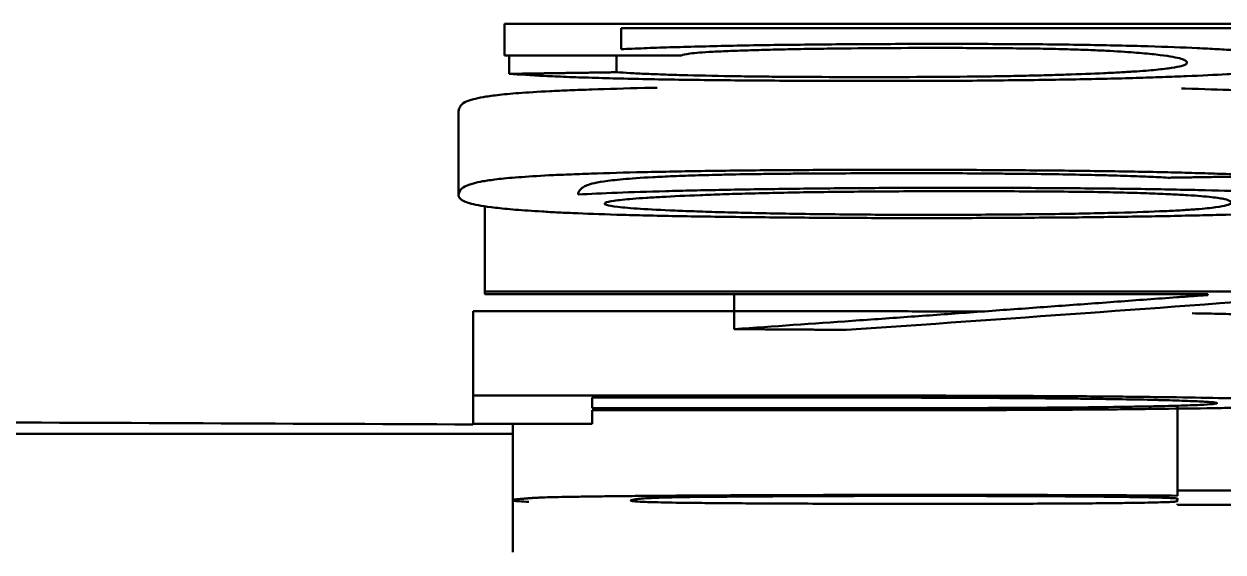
# Model space of a CAD drawing. Header units: millimetres. Extents: x 0 to 594, y 0 to 420.
# Drawn here: x 284.891 to 286.317, y 47.988 to 48.616 of the extents above; entities that cross this region are included whole.
import ezdxf

# ---------------------------------------------------------------- set-up
doc = ezdxf.new("R2010")
doc.units = ezdxf.units.MM
doc.layers.add('1', color=7, linetype='Continuous')

msp = doc.modelspace()

# ---------------------------------------------------------------- linework, layer by layer
at = {"layer": '1', "color": 7, "linetype": 'Continuous', "lineweight": 50}
for p, q in [((285.4627, 48.6162), (285.4627, 48.5788)), ((286.3864, 48.6162), (285.4627, 48.6162)), ((285.6014, 48.5862), (285.6014, 48.6114)), ((285.6014, 48.6114), (286.3864, 48.6114)), ((285.4627, 48.5788), (285.6735, 48.5788)), ((285.4682, 48.5569), (285.4682, 48.5788)), ((285.5958, 48.5588), (285.5958, 48.5788)), ((285.408, 48.5124), (285.408, 48.4123)), ((285.4391, 48.2981), (285.4391, 48.3982)), ((285.4391, 48.2948), (285.4391, 48.2981)), ((285.4391, 48.2981), (286.4377, 48.2981)), ((286.299, 48.2948), (285.4391, 48.2948)), ((285.7359, 48.2533), (285.7359, 48.2948)), ((286.299, 48.2938), (286.299, 48.2948)), ((285.4252, 48.1744), (285.4252, 48.2745)), ((285.4252, 48.1744), (285.4252, 48.1408)), ((285.5667, 48.1592), (285.5667, 48.1719)), ((285.5667, 48.1408), (285.5667, 48.1568)), ((286.263, 48.0615), (286.263, 48.1617)), ((285.4252, 48.1408), (285.5667, 48.1408)), ((285.4724, 48.1408), (285.4724, 47.9882)), ((284.7408, 48.1287), (285.4723, 48.1287)), ((286.263, 48.0615), (286.263, 48.0552)), ((286.4044, 48.0615), (286.263, 48.0615)), ((286.263, 48.0454), (286.263, 48.0445)), ((286.263, 48.0445), (286.4044, 48.0445))]:
    msp.add_line(p, q, dxfattribs=at)
msp.add_ellipse((298.5045, 1046.6824), major_axis=(-21.5821, -998.6429), ratio=0.313907, start_param=0.028516, end_param=0.030327, dxfattribs=at)
for points, knots in [([(285.4682, 48.5569), (285.4805, 48.5561), (285.4941, 48.5552), (285.5182, 48.554), (285.5268, 48.5537), (285.5457, 48.5529), (285.5559, 48.5526), (285.5774, 48.5519), (285.5886, 48.5516), (285.6119, 48.5511), (285.6239, 48.5508), (285.6486, 48.5503), (285.6614, 48.5501), (285.6881, 48.5497), (285.7018, 48.5495), (285.7294, 48.5492), (285.7434, 48.5491), (285.7716, 48.5489), (285.7859, 48.5488), (285.815, 48.5486), (285.8297, 48.5486), (285.8516, 48.5486), (285.8589, 48.5485), (285.8735, 48.5485), (285.8808, 48.5485), (285.9027, 48.5485), (285.9173, 48.5485), (285.9465, 48.5485), (285.9611, 48.5485), (285.9902, 48.5486), (286.0048, 48.5487), (286.0337, 48.5489), (286.0479, 48.5491), (286.0897, 48.5495), (286.1165, 48.5499), (286.1551, 48.5506), (286.1676, 48.5509), (286.1914, 48.5514), (286.2029, 48.5517), (286.2248, 48.5523), (286.2353, 48.5527), (286.2553, 48.5534), (286.2649, 48.5538), (286.2919, 48.5549), (286.3077, 48.5557), (286.3288, 48.557), (286.3354, 48.5574), (286.3477, 48.5583), (286.3535, 48.5587), (286.3696, 48.5601), (286.3786, 48.561), (286.3934, 48.5629), (286.3992, 48.5638), (286.4057, 48.5652), (286.4075, 48.5657), (286.4104, 48.5667), (286.4115, 48.5672), (286.4139, 48.5686), (286.4144, 48.5696), (286.4139, 48.5716), (286.4117, 48.5735), (286.406, 48.5754), (286.3983, 48.5774), (286.3934, 48.5783), (286.3841, 48.5798), (286.3807, 48.5803), (286.373, 48.5812), (286.3689, 48.5817), (286.3551, 48.5831), (286.3443, 48.584), (286.3249, 48.5854), (286.3179, 48.5858), (286.3029, 48.5867), (286.295, 48.5871), (286.2694, 48.5883), (286.2502, 48.589), (286.2055, 48.5904), (286.1811, 48.5909), (286.1413, 48.5916), (286.1275, 48.5918), (286.0994, 48.5921), (286.0851, 48.5922), (286.0562, 48.5924), (286.0416, 48.5924), (286.0119, 48.5925), (285.9972, 48.5925), (285.9678, 48.5925), (285.9532, 48.5925), (285.9241, 48.5924), (285.9095, 48.5924), (285.8806, 48.5922), (285.8662, 48.5921), (285.8375, 48.5919), (285.8232, 48.5917), (285.7953, 48.5914), (285.7817, 48.5912), (285.7552, 48.5908), (285.7423, 48.5905), (285.7171, 48.59), (285.7048, 48.5897), (285.6811, 48.5891), (285.6699, 48.5888), (285.6485, 48.5881), (285.6383, 48.5878), (285.619, 48.587), (285.6098, 48.5866), (285.6014, 48.5862)], [0, 0, 0, 0, 0.03125, 0.03125, 0.046875, 0.046875, 0.0625, 0.0625, 0.078125, 0.078125, 0.09375, 0.09375, 0.109375, 0.109375, 0.125, 0.125, 0.140625, 0.140625, 0.15625, 0.15625, 0.171875, 0.171875, 0.179687, 0.179687, 0.1875, 0.1875, 0.203125, 0.203125, 0.21875, 0.21875, 0.234375, 0.234375, 0.25, 0.25, 0.28125, 0.28125, 0.296875, 0.296875, 0.3125, 0.3125, 0.328125, 0.328125, 0.34375, 0.34375, 0.375, 0.375, 0.390625, 0.390625, 0.40625, 0.40625, 0.4375, 0.4375, 0.46875, 0.46875, 0.484375, 0.484375, 0.5, 0.5, 0.53125, 0.53125, 0.5625, 0.59375, 0.59375, 0.625, 0.625, 0.640625, 0.640625, 0.65625, 0.65625, 0.6875, 0.6875, 0.703125, 0.703125, 0.71875, 0.71875, 0.75, 0.75, 0.78125, 0.78125, 0.796875, 0.796875, 0.8125, 0.8125, 0.828125, 0.828125, 0.84375, 0.84375, 0.859375, 0.859375, 0.875, 0.875, 0.890625, 0.890625, 0.90625, 0.90625, 0.921875, 0.921875, 0.9375, 0.9375, 0.953125, 0.953125, 0.96875, 0.96875, 0.984375, 0.984375, 1, 1, 1, 1]), ([(285.6735, 48.5788), (285.6744, 48.5795), (285.6773, 48.5803), (285.6863, 48.5814), (285.6901, 48.5818), (285.6992, 48.5825), (285.7045, 48.5829), (285.7167, 48.5835), (285.7237, 48.5838), (285.7387, 48.5844), (285.7467, 48.5847), (285.7637, 48.5852), (285.7727, 48.5855), (285.7915, 48.5859), (285.8013, 48.5862), (285.8213, 48.5865), (285.8317, 48.5867), (285.8529, 48.587), (285.8638, 48.5871), (285.8972, 48.5875), (285.9199, 48.5876), (285.9543, 48.5877), (285.9659, 48.5877), (285.9891, 48.5877), (286.0007, 48.5877), (286.0236, 48.5876), (286.035, 48.5876), (286.0519, 48.5875), (286.0575, 48.5874), (286.0687, 48.5873), (286.0743, 48.5872), (286.0906, 48.587), (286.101, 48.5869), (286.1207, 48.5865), (286.1302, 48.5862), (286.1474, 48.5857), (286.1553, 48.5854), (286.1699, 48.5848), (286.1767, 48.5845), (286.1952, 48.5835), (286.2055, 48.5828), (286.2233, 48.5814), (286.2309, 48.5806), (286.2508, 48.5784), (286.2597, 48.5769), (286.2682, 48.5746), (286.2702, 48.5739), (286.2731, 48.5723), (286.274, 48.5716), (286.275, 48.5693), (286.2733, 48.5677), (286.2648, 48.5655), (286.261, 48.5647), (286.2536, 48.5636), (286.2508, 48.5632), (286.2446, 48.5625), (286.2412, 48.5621), (286.23, 48.561), (286.2212, 48.5603), (286.2058, 48.5593), (286.2002, 48.559), (286.1883, 48.5583), (286.182, 48.558), (286.1618, 48.5571), (286.147, 48.5565), (286.1222, 48.5557), (286.1135, 48.5554), (286.0953, 48.555), (286.0857, 48.5547), (286.0661, 48.5543), (286.0559, 48.5542), (286.0349, 48.5538), (286.0239, 48.5537), (285.9903, 48.5534), (285.9675, 48.5532), (285.9329, 48.5531), (285.9214, 48.5531), (285.8981, 48.5531), (285.8864, 48.5531), (285.8516, 48.5531), (285.8287, 48.5532), (285.7949, 48.5534), (285.7837, 48.5535), (285.7616, 48.5538), (285.7506, 48.5539), (285.7188, 48.5544), (285.6989, 48.5548), (285.6713, 48.5555), (285.6624, 48.5557), (285.6461, 48.5563), (285.6309, 48.5569), (285.6179, 48.5575), (285.6061, 48.5582), (285.6007, 48.5585), (285.5958, 48.5588)], [0, 0, 0, 0, 0.03125, 0.03125, 0.046875, 0.046875, 0.0625, 0.0625, 0.078125, 0.078125, 0.09375, 0.09375, 0.109375, 0.109375, 0.125, 0.125, 0.140625, 0.140625, 0.15625, 0.15625, 0.1875, 0.1875, 0.203125, 0.203125, 0.21875, 0.21875, 0.234375, 0.234375, 0.242187, 0.242187, 0.25, 0.25, 0.265625, 0.265625, 0.28125, 0.28125, 0.296875, 0.296875, 0.3125, 0.3125, 0.34375, 0.34375, 0.375, 0.375, 0.4375, 0.4375, 0.46875, 0.46875, 0.5, 0.5, 0.5625, 0.5625, 0.59375, 0.59375, 0.609375, 0.609375, 0.625, 0.625, 0.65625, 0.65625, 0.671875, 0.671875, 0.6875, 0.6875, 0.71875, 0.71875, 0.734375, 0.734375, 0.75, 0.75, 0.765625, 0.765625, 0.78125, 0.78125, 0.8125, 0.8125, 0.828125, 0.828125, 0.84375, 0.84375, 0.875, 0.875, 0.890625, 0.890625, 0.90625, 0.90625, 0.9375, 0.9375, 0.953125, 0.953125, 0.96875, 0.984375, 0.984375, 1, 1, 1, 1]), ([(285.408, 48.5124), (285.408, 48.5139), (285.4086, 48.5154), (285.41, 48.5186), (285.411, 48.5202), (285.4158, 48.5235), (285.4195, 48.5251), (285.4288, 48.5276), (285.4325, 48.5284), (285.4416, 48.53), (285.4471, 48.5308), (285.4576, 48.5321), (285.4614, 48.5325), (285.4699, 48.5333), (285.4746, 48.5337), (285.4899, 48.5348), (285.502, 48.5356), (285.5238, 48.5367), (285.5317, 48.537), (285.5485, 48.5377), (285.5574, 48.538), (285.5855, 48.539), (285.6062, 48.5396), (285.6339, 48.5402), (285.639, 48.5403), (285.6442, 48.5404)], [0, 0, 0, 0, 0.15347, 0.15347, 0.319115, 0.319115, 0.484761, 0.484761, 0.567583, 0.567583, 0.650406, 0.650406, 0.691817, 0.691817, 0.733228, 0.733228, 0.816051, 0.816051, 0.857462, 0.857462, 0.898874, 0.898874, 0.981696, 0.981696, 1, 1, 1, 1]), ([(286.268, 48.5395), (286.2694, 48.5394), (286.2708, 48.5394), (286.2939, 48.5388), (286.3133, 48.5382), (286.3488, 48.5368), (286.3649, 48.5361), (286.3795, 48.5354)], [0, 0, 0, 0, 0.031008, 0.031008, 0.515504, 0.515504, 1, 1, 1, 1]), ([(286.3795, 48.4354), (286.3649, 48.4361), (286.349, 48.4368), (286.3224, 48.4378), (286.3131, 48.4381), (286.2934, 48.4387), (286.283, 48.439), (286.2506, 48.4399), (286.2274, 48.4404), (286.1901, 48.441), (286.1772, 48.4412), (286.1507, 48.4415), (286.1371, 48.4417), (286.0962, 48.4421), (286.0684, 48.4423), (286.0259, 48.4426), (286.0116, 48.4426), (285.9828, 48.4427), (285.9683, 48.4427), (285.9249, 48.4428), (285.8961, 48.4428), (285.8531, 48.4427), (285.8388, 48.4426), (285.8103, 48.4425), (285.796, 48.4424), (285.7538, 48.4421), (285.7269, 48.4418), (285.6884, 48.4412), (285.6759, 48.441), (285.6514, 48.4405), (285.6396, 48.4403), (285.6056, 48.4395), (285.5849, 48.4389), (285.5564, 48.4379), (285.5474, 48.4376), (285.5307, 48.4369), (285.5229, 48.4366), (285.5014, 48.4355), (285.4893, 48.4347), (285.4688, 48.4332), (285.4605, 48.4324), (285.4468, 48.4307), (285.4414, 48.4299), (285.4324, 48.4283), (285.4287, 48.4275), (285.4195, 48.425), (285.4157, 48.4234), (285.411, 48.4201), (285.41, 48.4185), (285.4078, 48.4136), (285.4067, 48.4104), (285.4124, 48.4064), (285.4139, 48.4056), (285.4178, 48.404), (285.4202, 48.4032), (285.4294, 48.4008), (285.4382, 48.3992), (285.4552, 48.3973), (285.4589, 48.3969), (285.4668, 48.3961), (285.4711, 48.3957), (285.485, 48.3946), (285.4954, 48.3939), (285.5136, 48.3928), (285.5201, 48.3924), (285.5341, 48.3917), (285.5416, 48.3914), (285.5655, 48.3904), (285.5833, 48.3898), (285.6135, 48.3889), (285.6242, 48.3886), (285.6468, 48.3881), (285.6586, 48.3879), (285.6949, 48.3872), (285.7205, 48.3869), (285.7607, 48.3864), (285.7745, 48.3863), (285.8021, 48.386), (285.816, 48.3859), (285.8581, 48.3856), (285.8866, 48.3855), (285.9299, 48.3854), (285.9445, 48.3854), (285.9737, 48.3854), (285.9882, 48.3854), (286.0314, 48.3855), (286.0599, 48.3856), (286.1019, 48.3859), (286.1159, 48.386), (286.1435, 48.3862), (286.1571, 48.3864), (286.1969, 48.3869), (286.222, 48.3872), (286.2579, 48.3879), (286.2695, 48.3882), (286.292, 48.3887), (286.3028, 48.3889), (286.3334, 48.3898), (286.3516, 48.3904), (286.3751, 48.3914), (286.3824, 48.3917), (286.3957, 48.3924), (286.4018, 48.3928), (286.4183, 48.3939), (286.4271, 48.3947), (286.438, 48.3958), (286.4413, 48.3962), (286.4472, 48.397), (286.4498, 48.3974), (286.4568, 48.3986), (286.4605, 48.3994), (286.4695, 48.4018), (286.4726, 48.4034), (286.4702, 48.4058), (286.4682, 48.4066), (286.4616, 48.4082), (286.4569, 48.409), (286.4447, 48.4106), (286.4372, 48.4114), (286.4191, 48.4129), (286.4086, 48.4137), (286.3835, 48.4152), (286.3692, 48.4159), (286.3363, 48.4173), (286.3177, 48.4179), (286.2852, 48.4188), (286.2738, 48.419), (286.2499, 48.4195), (286.2375, 48.4197), (286.2116, 48.4201), (286.1981, 48.4203), (286.1705, 48.4206), (286.1566, 48.4207), (286.1143, 48.4211), (286.0855, 48.4212), (286.0416, 48.4213), (286.0268, 48.4213), (285.9975, 48.4213), (285.9829, 48.4213), (285.9391, 48.4213), (285.9101, 48.4212), (285.8669, 48.4209), (285.8528, 48.4208), (285.8251, 48.4205), (285.8116, 48.4203), (285.772, 48.4198), (285.7467, 48.4194), (285.7104, 48.4187), (285.6985, 48.4185), (285.6758, 48.4179), (285.6649, 48.4177), (285.6334, 48.4168), (285.6142, 48.4162), (285.5792, 48.4148), (285.5638, 48.4141), (285.5501, 48.4134)], [0, 0, 0, 0, 0.015625, 0.015625, 0.023438, 0.023438, 0.03125, 0.03125, 0.046875, 0.046875, 0.054688, 0.054688, 0.0625, 0.0625, 0.078125, 0.078125, 0.085938, 0.085938, 0.09375, 0.09375, 0.109375, 0.109375, 0.117188, 0.117188, 0.125, 0.125, 0.140625, 0.140625, 0.148438, 0.148438, 0.15625, 0.15625, 0.171875, 0.171875, 0.179688, 0.179688, 0.1875, 0.1875, 0.203125, 0.203125, 0.21875, 0.21875, 0.234375, 0.234375, 0.25, 0.25, 0.28125, 0.28125, 0.3125, 0.3125, 0.375, 0.375, 0.390625, 0.390625, 0.40625, 0.40625, 0.4375, 0.4375, 0.445313, 0.445313, 0.453125, 0.453125, 0.46875, 0.46875, 0.476563, 0.476563, 0.484375, 0.484375, 0.5, 0.5, 0.507813, 0.507813, 0.515625, 0.515625, 0.53125, 0.53125, 0.539063, 0.539063, 0.546875, 0.546875, 0.5625, 0.5625, 0.570313, 0.570313, 0.578125, 0.578125, 0.59375, 0.59375, 0.601563, 0.601563, 0.609375, 0.609375, 0.625, 0.625, 0.632813, 0.632813, 0.640625, 0.640625, 0.65625, 0.65625, 0.664063, 0.664063, 0.671875, 0.671875, 0.6875, 0.6875, 0.695313, 0.695313, 0.703125, 0.703125, 0.71875, 0.71875, 0.75, 0.75, 0.765625, 0.765625, 0.78125, 0.78125, 0.796875, 0.796875, 0.8125, 0.8125, 0.828125, 0.828125, 0.84375, 0.84375, 0.851563, 0.851563, 0.859375, 0.859375, 0.867188, 0.867188, 0.875, 0.875, 0.890625, 0.890625, 0.898438, 0.898438, 0.90625, 0.90625, 0.921875, 0.921875, 0.929688, 0.929688, 0.9375, 0.9375, 0.953125, 0.953125, 0.960938, 0.960938, 0.96875, 0.96875, 0.984375, 0.984375, 1, 1, 1, 1]), ([(285.5501, 48.4134), (285.55, 48.4151), (285.5507, 48.4169), (285.5529, 48.4195), (285.5538, 48.4203), (285.556, 48.4221), (285.5574, 48.4229), (285.5611, 48.4247), (285.5635, 48.4255), (285.5703, 48.4273), (285.5749, 48.4281), (285.5838, 48.4294), (285.5871, 48.4299), (285.5946, 48.4307), (285.5988, 48.4311), (285.6129, 48.4324), (285.6242, 48.4333), (285.6426, 48.4342), (285.6465, 48.4344), (285.6547, 48.4348), (285.659, 48.435), (285.6726, 48.4355), (285.6825, 48.4359), (285.6985, 48.4364), (285.7041, 48.4365), (285.7158, 48.4368), (285.7219, 48.437), (285.7408, 48.4374), (285.7541, 48.4376), (285.775, 48.4379), (285.7821, 48.438), (285.7966, 48.4381), (285.804, 48.4382), (285.8265, 48.4384), (285.8417, 48.4385), (285.8722, 48.4386), (285.8875, 48.4387), (285.9184, 48.4387), (285.9341, 48.4387), (285.9651, 48.4387), (285.9805, 48.4387), (286.011, 48.4386), (286.0336, 48.4384), (286.0558, 48.4382), (286.0705, 48.4381), (286.0779, 48.438), (286.0995, 48.4378), (286.1134, 48.4376), (286.1402, 48.4371), (286.153, 48.4369), (286.1713, 48.4364), (286.1773, 48.4363), (286.1887, 48.436), (286.1942, 48.4358), (286.2099, 48.4353), (286.2195, 48.435), (286.237, 48.4342), (286.2449, 48.4338), (286.2519, 48.4334)], [0, 0, 0, 0, 0.125, 0.125, 0.1875, 0.1875, 0.25, 0.25, 0.3125, 0.3125, 0.375, 0.375, 0.40625, 0.40625, 0.4375, 0.4375, 0.5, 0.5, 0.515625, 0.515625, 0.53125, 0.53125, 0.5625, 0.5625, 0.578125, 0.578125, 0.59375, 0.59375, 0.625, 0.625, 0.640625, 0.640625, 0.65625, 0.65625, 0.6875, 0.6875, 0.71875, 0.71875, 0.75, 0.75, 0.78125, 0.78125, 0.8125, 0.828125, 0.828125, 0.84375, 0.84375, 0.875, 0.875, 0.90625, 0.90625, 0.921875, 0.921875, 0.9375, 0.9375, 0.96875, 0.96875, 1, 1, 1, 1]), ([(285.823, 48.4161), (285.8488, 48.4165), (285.8761, 48.4168), (285.9188, 48.4171), (285.9333, 48.4172), (285.9626, 48.4173), (285.992, 48.4173), (286.0214, 48.4173), (286.0508, 48.4173), (286.0656, 48.4172), (286.0946, 48.4171), (286.1089, 48.417), (286.1369, 48.4167), (286.1507, 48.4166), (286.1763, 48.4162), (286.1882, 48.4159), (286.2103, 48.4154), (286.2206, 48.4151), (286.239, 48.4144), (286.2473, 48.4141), (286.2623, 48.4134), (286.269, 48.413), (286.2871, 48.4119), (286.2963, 48.4111), (286.307, 48.4099), (286.3101, 48.4095), (286.3153, 48.4087), (286.3175, 48.4083), (286.3227, 48.4071), (286.3246, 48.4062), (286.3268, 48.4046), (286.3272, 48.4038), (286.3254, 48.4014), (286.3202, 48.3998), (286.3026, 48.3974), (286.2952, 48.3966), (286.2804, 48.3955), (286.2749, 48.3951), (286.2622, 48.3943), (286.2552, 48.394), (286.2321, 48.393), (286.2139, 48.3923), (286.1874, 48.3916), (286.1819, 48.3915), (286.1708, 48.3912), (286.1651, 48.3911), (286.1475, 48.3907), (286.1353, 48.3905), (286.1098, 48.3901), (286.0965, 48.39), (286.0687, 48.3897), (286.0405, 48.3895), (286.0115, 48.3893), (285.9821, 48.3893), (285.9672, 48.3893), (285.9378, 48.3893), (285.9233, 48.3893), (285.8945, 48.3895), (285.8802, 48.3896), (285.8381, 48.39), (285.8121, 48.3904), (285.7754, 48.391), (285.7636, 48.3913), (285.7413, 48.3918), (285.72, 48.3923), (285.7007, 48.393), (285.6823, 48.3936), (285.6736, 48.3939), (285.6493, 48.3949), (285.6356, 48.3956), (285.6187, 48.3968), (285.6136, 48.3971), (285.6046, 48.3979), (285.6007, 48.3983), (285.5908, 48.3995), (285.5864, 48.4003), (285.5827, 48.4015), (285.582, 48.4019), (285.5815, 48.4027), (285.5817, 48.4031), (285.584, 48.4044), (285.5875, 48.4052), (285.5984, 48.4068), (285.6058, 48.4075), (285.62, 48.4087), (285.6253, 48.4091), (285.6368, 48.4099), (285.643, 48.4102), (285.663, 48.4113), (285.6782, 48.412), (285.7038, 48.413), (285.7128, 48.4133), (285.732, 48.414), (285.7421, 48.4143), (285.774, 48.4151), (285.7971, 48.4156), (285.823, 48.4161)], [0, 0, 0, 0, 0.03125, 0.03125, 0.046875, 0.046875, 0.0625, 0.078125, 0.078125, 0.09375, 0.09375, 0.109375, 0.109375, 0.125, 0.125, 0.140625, 0.140625, 0.15625, 0.15625, 0.171875, 0.171875, 0.1875, 0.1875, 0.21875, 0.21875, 0.234375, 0.234375, 0.25, 0.25, 0.28125, 0.28125, 0.3125, 0.3125, 0.375, 0.375, 0.40625, 0.40625, 0.421875, 0.421875, 0.4375, 0.4375, 0.46875, 0.46875, 0.476563, 0.476563, 0.484375, 0.484375, 0.5, 0.5, 0.515625, 0.515625, 0.53125, 0.546875, 0.546875, 0.5625, 0.5625, 0.578125, 0.578125, 0.59375, 0.59375, 0.625, 0.625, 0.640625, 0.640625, 0.65625, 0.671875, 0.671875, 0.6875, 0.6875, 0.71875, 0.71875, 0.734375, 0.734375, 0.75, 0.75, 0.78125, 0.78125, 0.796875, 0.796875, 0.8125, 0.8125, 0.84375, 0.84375, 0.875, 0.875, 0.890625, 0.890625, 0.90625, 0.90625, 0.9375, 0.9375, 0.953125, 0.953125, 0.96875, 0.96875, 1, 1, 1, 1]), ([(285.7359, 48.2533), (285.7826, 48.2566), (285.8296, 48.2599), (285.8996, 48.2648), (285.9229, 48.2665), (285.9694, 48.2698), (285.9926, 48.2715), (286.0278, 48.274), (286.0396, 48.2749), (286.0631, 48.2766), (286.0748, 48.2774), (286.1099, 48.28), (286.1332, 48.2817), (286.1799, 48.2851), (286.2033, 48.2869), (286.2386, 48.2895), (286.2504, 48.2903), (286.2683, 48.2917), (286.2743, 48.2921), (286.2833, 48.2927), (286.2863, 48.293), (286.2924, 48.2934), (286.2955, 48.2936), (286.299, 48.2938)], [0, 0, 0, 0, 0.25, 0.25, 0.375, 0.375, 0.5, 0.5, 0.5625, 0.5625, 0.625, 0.625, 0.75, 0.75, 0.875, 0.875, 0.9375, 0.9375, 0.96875, 0.96875, 0.984375, 0.984375, 1, 1, 1, 1]), ([(285.4252, 48.2745), (285.4768, 48.2745), (285.5542, 48.2745), (285.6316, 48.2745), (285.6832, 48.2746), (285.709, 48.2746), (285.7864, 48.2746), (285.838, 48.2746), (285.9153, 48.2745), (285.941, 48.2745), (285.988, 48.2744), (286.0093, 48.2743), (286.0302, 48.2742)], [0, 0, 0, 0, 0.255558, 0.383338, 0.383338, 0.511117, 0.511117, 0.766675, 0.766675, 0.894454, 0.894454, 1, 1, 1, 1]), ([(286.2804, 48.2721), (286.2909, 48.2719), (286.301, 48.2718), (286.3197, 48.2714), (286.3285, 48.2712), (286.3449, 48.2709), (286.3684, 48.2704), (286.3879, 48.2698), (286.4105, 48.269), (286.4202, 48.2685), (286.4356, 48.2677), (286.4414, 48.2672), (286.4473, 48.2666), (286.4489, 48.2663), (286.4509, 48.2659), (286.4515, 48.2657), (286.4515, 48.2654), (286.4516, 48.2654), (286.4516, 48.2654)], [0, 0, 0, 0, 0.097629, 0.097629, 0.187444, 0.187444, 0.277259, 0.456889, 0.456889, 0.636519, 0.636519, 0.816149, 0.816149, 0.905964, 0.905964, 0.995779, 0.995779, 1, 1, 1, 1]), ([(285.5667, 48.1568), (285.6184, 48.1568), (285.67, 48.1568), (285.7733, 48.1568), (285.825, 48.1568), (285.9024, 48.1568), (285.9282, 48.1568), (285.9668, 48.1569), (285.9797, 48.1569), (286.0055, 48.157), (286.0184, 48.157), (286.0567, 48.1571), (286.0818, 48.1572), (286.1309, 48.1575), (286.1548, 48.1576), (286.1898, 48.1579), (286.2013, 48.158), (286.2235, 48.1583), (286.2344, 48.1584), (286.2661, 48.1588), (286.2861, 48.159), (286.3144, 48.1595), (286.3235, 48.1596), (286.3409, 48.16), (286.3491, 48.1601), (286.3724, 48.1607), (286.3861, 48.161), (286.4039, 48.1616), (286.4094, 48.1618), (286.4194, 48.1622), (286.424, 48.1624), (286.4359, 48.1631), (286.4418, 48.1635), (286.4477, 48.1641), (286.4492, 48.1644), (286.4511, 48.1648), (286.4516, 48.165), (286.4515, 48.1657), (286.4495, 48.1662), (286.4437, 48.1668), (286.4413, 48.167), (286.4354, 48.1675), (286.4321, 48.1677), (286.4206, 48.1683), (286.4112, 48.1688), (286.3944, 48.1694), (286.3883, 48.1696), (286.3753, 48.17), (286.3683, 48.1702), (286.3461, 48.1707), (286.3297, 48.1711), (286.2942, 48.1717), (286.275, 48.172), (286.2442, 48.1725), (286.2335, 48.1726), (286.2119, 48.1728), (286.2008, 48.173), (286.167, 48.1733), (286.1435, 48.1735), (286.107, 48.1737), (286.0945, 48.1738), (286.0696, 48.1739), (286.057, 48.174), (285.994, 48.1742), (285.9429, 48.1743), (285.8655, 48.1744), (285.8396, 48.1744), (285.7878, 48.1744), (285.736, 48.1744), (285.6842, 48.1744), (285.6324, 48.1744), (285.5547, 48.1744), (285.477, 48.1744), (285.4252, 48.1744)], [0, 0, 0, 0, 0.0625, 0.0625, 0.125, 0.125, 0.15625, 0.15625, 0.171875, 0.171875, 0.1875, 0.1875, 0.21875, 0.21875, 0.25, 0.25, 0.265625, 0.265625, 0.28125, 0.28125, 0.3125, 0.3125, 0.328125, 0.328125, 0.34375, 0.34375, 0.375, 0.375, 0.390625, 0.390625, 0.40625, 0.40625, 0.4375, 0.4375, 0.453125, 0.453125, 0.46875, 0.46875, 0.5, 0.5, 0.515625, 0.515625, 0.53125, 0.53125, 0.5625, 0.5625, 0.578125, 0.578125, 0.59375, 0.59375, 0.625, 0.625, 0.65625, 0.65625, 0.671875, 0.671875, 0.6875, 0.6875, 0.71875, 0.71875, 0.734375, 0.734375, 0.75, 0.75, 0.8125, 0.8125, 0.84375, 0.84375, 0.875, 0.90625, 0.90625, 0.9375, 1, 1, 1, 1]), ([(285.5667, 48.1719), (285.6055, 48.1719), (285.6441, 48.1719), (285.7022, 48.1719), (285.7216, 48.1719), (285.7603, 48.1719), (285.7797, 48.1719), (285.8378, 48.1719), (285.8765, 48.1719), (285.9344, 48.1719), (285.9537, 48.1718), (285.9921, 48.1717), (286.0113, 48.1716), (286.0399, 48.1715), (286.0494, 48.1714), (286.068, 48.1713), (286.0772, 48.1712), (286.1042, 48.171), (286.1216, 48.1709), (286.1468, 48.1706), (286.155, 48.1705), (286.171, 48.1703), (286.1787, 48.1702), (286.201, 48.1698), (286.2148, 48.1696), (286.2337, 48.1692), (286.2397, 48.169), (286.2511, 48.1687), (286.2564, 48.1686), (286.2712, 48.1681), (286.2796, 48.1678), (286.29, 48.1673), (286.2931, 48.1672), (286.2985, 48.1668), (286.3009, 48.1667), (286.3068, 48.1662), (286.3091, 48.1658), (286.3102, 48.1653), (286.3102, 48.1651), (286.3093, 48.1648), (286.3085, 48.1646), (286.3046, 48.1641), (286.3004, 48.1638), (286.2914, 48.1633), (286.288, 48.1631), (286.2804, 48.1628), (286.2761, 48.1627), (286.2621, 48.1622), (286.2513, 48.1619), (286.2331, 48.1615), (286.2266, 48.1614), (286.213, 48.1612), (286.2058, 48.161), (286.1835, 48.1607), (286.1676, 48.1605), (286.1424, 48.1602), (286.1338, 48.1601), (286.1161, 48.16), (286.107, 48.1599), (286.0795, 48.1597), (286.0608, 48.1596), (286.032, 48.1595), (286.0223, 48.1594), (286.0028, 48.1594), (285.9929, 48.1593), (285.9632, 48.1593), (285.9434, 48.1592), (285.9038, 48.1592), (285.884, 48.1592), (285.8443, 48.1592), (285.8047, 48.1592), (285.765, 48.1592), (285.7253, 48.1592), (285.7055, 48.1592), (285.646, 48.1592), (285.6064, 48.1592), (285.5667, 48.1592)], [0, 0, 0, 0, 0.0625, 0.0625, 0.09375, 0.09375, 0.125, 0.125, 0.1875, 0.1875, 0.21875, 0.21875, 0.25, 0.25, 0.265625, 0.265625, 0.28125, 0.28125, 0.3125, 0.3125, 0.328125, 0.328125, 0.34375, 0.34375, 0.375, 0.375, 0.390625, 0.390625, 0.40625, 0.40625, 0.4375, 0.4375, 0.453125, 0.453125, 0.46875, 0.46875, 0.5, 0.5, 0.515625, 0.515625, 0.53125, 0.53125, 0.5625, 0.5625, 0.578125, 0.578125, 0.59375, 0.59375, 0.625, 0.625, 0.640625, 0.640625, 0.65625, 0.65625, 0.6875, 0.6875, 0.703125, 0.703125, 0.71875, 0.71875, 0.75, 0.75, 0.765625, 0.765625, 0.78125, 0.78125, 0.8125, 0.8125, 0.84375, 0.84375, 0.875, 0.90625, 0.90625, 0.9375, 0.9375, 1, 1, 1, 1]), ([(286.263, 48.0552), (286.2447, 48.0554), (286.2249, 48.0555), (286.197, 48.0557), (286.1912, 48.0557), (286.1794, 48.0558), (286.1732, 48.0558), (286.1545, 48.0559), (286.1416, 48.056), (286.1153, 48.056), (286.1019, 48.0561), (286.0747, 48.0561), (286.061, 48.0561), (286.0336, 48.0562), (286.0199, 48.0562), (285.9924, 48.0562), (285.9787, 48.0562), (285.9376, 48.0562), (285.9102, 48.0562), (285.8692, 48.0561), (285.8555, 48.0561), (285.8286, 48.056), (285.8153, 48.056), (285.7893, 48.0559), (285.7764, 48.0559), (285.7512, 48.0558), (285.7389, 48.0557), (285.7147, 48.0556), (285.7029, 48.0555), (285.6803, 48.0554), (285.6585, 48.0552), (285.6383, 48.0551), (285.619, 48.0549), (285.6097, 48.0548), (285.592, 48.0546), (285.5837, 48.0545), (285.568, 48.0543), (285.5606, 48.0542), (285.5469, 48.054), (285.5406, 48.0539), (285.5292, 48.0537), (285.5241, 48.0536), (285.5108, 48.0532), (285.5047, 48.053), (285.4982, 48.0527), (285.4964, 48.0525), (285.4934, 48.0523), (285.4921, 48.0522), (285.4893, 48.052), (285.4878, 48.0518), (285.4846, 48.0516), (285.483, 48.0515), (285.4801, 48.0513), (285.4788, 48.0512), (285.4765, 48.0509), (285.4756, 48.0508), (285.4741, 48.0506), (285.4736, 48.0505), (285.4729, 48.0503), (285.4727, 48.0501), (285.4723, 48.0498), (285.4723, 48.0496), (285.474, 48.0491), (285.4757, 48.0489), (285.4807, 48.0485), (285.4841, 48.0483), (285.4895, 48.048), (285.4905, 48.0479), (285.4916, 48.0479)], [0, 0, 0, 0, 0.052007, 0.052007, 0.065009, 0.065009, 0.078011, 0.078011, 0.104015, 0.104015, 0.130019, 0.130019, 0.156022, 0.156022, 0.182026, 0.182026, 0.20803, 0.20803, 0.260037, 0.260037, 0.286041, 0.286041, 0.312045, 0.312045, 0.338049, 0.338049, 0.364052, 0.364052, 0.390056, 0.390056, 0.41606, 0.442064, 0.442064, 0.468067, 0.468067, 0.494071, 0.494071, 0.520075, 0.520075, 0.546079, 0.546079, 0.572082, 0.572082, 0.62409, 0.62409, 0.650094, 0.650094, 0.676097, 0.676097, 0.702101, 0.702101, 0.728105, 0.728105, 0.754109, 0.754109, 0.780112, 0.780112, 0.806116, 0.806116, 0.83212, 0.83212, 0.884127, 0.884127, 0.936135, 0.936135, 0.988142, 0.988142, 1, 1, 1, 1]), ([(286.2088, 48.0536), (286.2245, 48.0534), (286.2364, 48.0531), (286.249, 48.0527), (286.2522, 48.0526), (286.2572, 48.0523), (286.259, 48.0522), (286.2615, 48.052), (286.2623, 48.0518), (286.2632, 48.0516), (286.2639, 48.0512), (286.2631, 48.0508), (286.2624, 48.05), (286.2629, 48.0495), (286.2631, 48.0487), (286.263, 48.0485), (286.2602, 48.0481), (286.2588, 48.048), (286.2547, 48.0477), (286.2493, 48.0475), (286.241, 48.0473), (286.2312, 48.047), (286.2256, 48.0469), (286.2128, 48.0467), (286.2057, 48.0466), (286.1894, 48.0464), (286.1801, 48.0463), (286.1596, 48.0461), (286.1483, 48.046), (286.1299, 48.0459), (286.1234, 48.0459), (286.1103, 48.0458), (286.1036, 48.0458), (286.0829, 48.0457), (286.0686, 48.0456), (286.046, 48.0456), (286.0383, 48.0456), (286.0229, 48.0455), (286.0152, 48.0455), (285.9919, 48.0455), (285.9762, 48.0455), (285.9445, 48.0455), (285.9289, 48.0455), (285.898, 48.0456), (285.8828, 48.0456), (285.8526, 48.0457), (285.8381, 48.0457), (285.8098, 48.0458), (285.7962, 48.0459), (285.7698, 48.046), (285.7571, 48.0461), (285.7334, 48.0462), (285.7224, 48.0463), (285.7019, 48.0465), (285.6925, 48.0466), (285.6671, 48.0469), (285.6548, 48.0471), (285.6402, 48.0475), (285.6361, 48.0476), (285.6291, 48.0478), (285.6263, 48.048), (285.6192, 48.0483), (285.6165, 48.0486), (285.6132, 48.0491), (285.6126, 48.0493), (285.613, 48.0498), (285.6139, 48.0501), (285.6165, 48.0506), (285.6182, 48.0509), (285.6225, 48.0514), (285.6251, 48.0516), (285.6313, 48.0522), (285.6349, 48.0524), (285.6445, 48.0528), (285.6484, 48.0529), (285.6582, 48.0532), (285.6643, 48.0533), (285.6786, 48.0536), (285.6869, 48.0537), (285.7008, 48.0538), (285.7057, 48.0539), (285.7159, 48.054), (285.7213, 48.054), (285.7379, 48.0542), (285.7497, 48.0543), (285.7748, 48.0544), (285.788, 48.0545), (285.8299, 48.0547), (285.8593, 48.0548), (285.8977, 48.0549), (285.9055, 48.0549), (285.921, 48.0549), (285.9288, 48.0549), (285.9523, 48.055), (285.968, 48.055), (285.9916, 48.0549), (285.9995, 48.0549), (286.0151, 48.0549), (286.0228, 48.0549), (286.0455, 48.0548), (286.0602, 48.0548), (286.0816, 48.0547), (286.0887, 48.0547), (286.1023, 48.0546), (286.1222, 48.0545), (286.1403, 48.0544), (286.1572, 48.0542), (286.1627, 48.0542), (286.1731, 48.0541), (286.178, 48.054), (286.1923, 48.0538), (286.2009, 48.0537), (286.2088, 48.0536)], [0, 0, 0, 0, 0.03125, 0.03125, 0.046875, 0.046875, 0.0625, 0.0625, 0.078125, 0.078125, 0.09375, 0.125, 0.125, 0.1875, 0.1875, 0.21875, 0.21875, 0.234375, 0.234375, 0.25, 0.265625, 0.265625, 0.28125, 0.28125, 0.296875, 0.296875, 0.3125, 0.3125, 0.328125, 0.328125, 0.335938, 0.335938, 0.34375, 0.34375, 0.359375, 0.359375, 0.367188, 0.367188, 0.375, 0.375, 0.390625, 0.390625, 0.40625, 0.40625, 0.421875, 0.421875, 0.4375, 0.4375, 0.453125, 0.453125, 0.46875, 0.46875, 0.484375, 0.484375, 0.5, 0.5, 0.53125, 0.53125, 0.546875, 0.546875, 0.5625, 0.5625, 0.59375, 0.59375, 0.625, 0.625, 0.65625, 0.65625, 0.6875, 0.6875, 0.71875, 0.71875, 0.75, 0.75, 0.765625, 0.765625, 0.78125, 0.78125, 0.796875, 0.796875, 0.804688, 0.804688, 0.8125, 0.8125, 0.828125, 0.828125, 0.84375, 0.84375, 0.875, 0.875, 0.882813, 0.882813, 0.890625, 0.890625, 0.90625, 0.90625, 0.914063, 0.914063, 0.921875, 0.921875, 0.9375, 0.9375, 0.945313, 0.945313, 0.953125, 0.96875, 0.96875, 0.976563, 0.976563, 0.984375, 0.984375, 1, 1, 1, 1])]:
    msp.add_open_spline(points, degree=3, knots=knots, dxfattribs=at)
for points, weights in [([(285.5958, 48.5588), (285.532, 48.5579), (285.4682, 48.5569)], [0.50000004484, 0.49999995516, 0.50000004484]), ([(286.2519, 48.4334), (286.3157, 48.4344), (286.3795, 48.4354)], [0.500000005829, 0.499999994171, 0.500000005829]), ([(285.8691, 48.2524), (285.8025, 48.2529), (285.7359, 48.2533)], [0.499999995596, 0.500000004404, 0.499999995596])]:
    msp.add_rational_spline(points, weights, degree=2, dxfattribs=at)
msp.add_open_spline([(284.7407, 48.1429), (284.9687, 48.1419), (285.1968, 48.1409), (285.4248, 48.14)], degree=3, dxfattribs=at)

doc.saveas('drawing.dxf')
